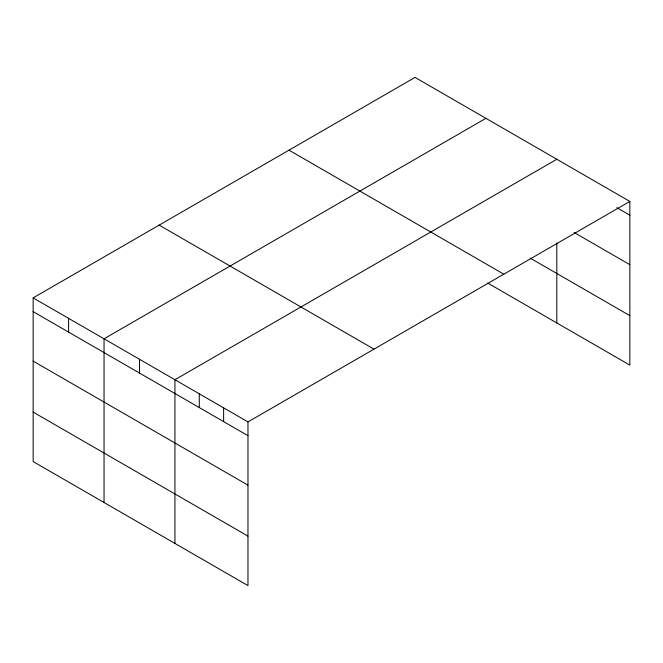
<?xml version="1.0" encoding="UTF-8"?>
<svg xmlns="http://www.w3.org/2000/svg" width="663" height="663" viewBox="0 0 663 663"><rect width="100%" height="100%" fill="white"/><g stroke="black" fill="none" stroke-linecap="round" stroke-linejoin="round"><path stroke-width="0.99" d="M629.85 201.428L247.97 421.908L247.97 585.595L33.15 461.572L33.15 297.878L415.03 77.405L629.85 201.428L629.85 365.122L487.695 283.043M485.921 118.329L104.041 338.81L104.041 502.496M556.812 159.261L174.933 379.733L174.933 543.428M616.805 207.668L629.85 215.193M574.199 232.547L629.85 264.67M530.226 258.131L629.85 315.646M289.01 150.161L503.83 274.184M159.17 225.122L373.99 349.144M33.15 297.878L247.97 421.908M33.15 311.651L247.97 435.674M33.15 361.12L247.97 485.15M33.15 412.096L247.97 536.118M556.812 242.89L556.812 322.956M223.622 407.853L223.622 421.618M199.281 393.789L199.281 407.563M139.487 359.271L139.487 373.045M68.596 318.348L68.596 332.113"/></g></svg>
